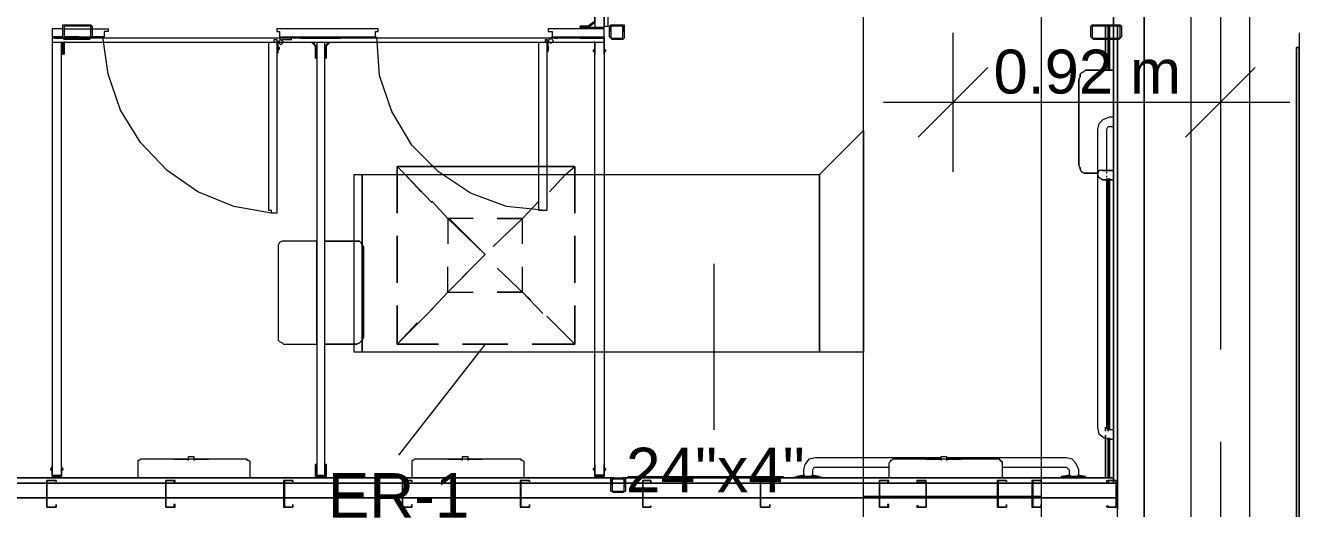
# Model space of a CAD drawing. Header units: metres. Extents: x 29 to 268, y -7 to 151.
# Drawn here: x 70.209 to 74.575, y 31.121 to 32.778 of the extents above; entities that cross this region are included whole.
import ezdxf

# ---------------------------------------------------------------- set-up
doc = ezdxf.new("R2010")
doc.units = ezdxf.units.M
doc.layers.add('HVAC - Ductos', color=5, linetype='Continuous', lineweight=50)
doc.layers.add('PDF2_Geometry', color=7, linetype='Continuous', true_color=0xaaaaaa)
doc.layers.add('PDF2_Solid Fills', color=7, linetype='Continuous', true_color=0xffffff)
doc.layers.add('PDF2_Text', color=7, linetype='Continuous')
doc.styles.add('PDF Helvetica', font='')
doc.styles.get('PDF Helvetica').set_extended_font_data('Helvetica')

msp = doc.modelspace()

# ---------------------------------------------------------------- hatches: boundary and pattern name
at = {"layer": 'PDF2_Solid Fills', "lineweight": 0, "transparency": 33554559}
h = msp.add_hatch(color=256, dxfattribs=at)
h.paths.add_polyline_path([(70.4338, 32.7758), (70.4338, 32.7391), (70.4384, 32.7758)])
h.paths.add_polyline_path([(70.3422, 32.7345), (70.4283, 32.73), (70.4293, 32.73), (70.4293, 32.7345)])
h.paths.add_polyline_path([(70.4293, 32.7758), (70.4293, 32.7804), (70.3422, 32.7804)])
h.paths.add_polyline_path([(70.3422, 32.7758), (70.3376, 32.7758), (70.3376, 32.7391)])
h = msp.add_hatch(color=256, dxfattribs=at)
h.paths.add_polyline_path([(72.258, 32.7758), (72.258, 32.7804), (72.2214, 32.7804)])
h.paths.add_polyline_path([(72.258, 32.7758), (72.258, 32.7391), (72.2626, 32.7758)])
h.paths.add_polyline_path([(72.2214, 32.7345), (72.2576, 32.73), (72.258, 32.73), (72.258, 32.7345)])
h.paths.add_polyline_path([(72.2168, 32.7758), (72.2122, 32.7758), (72.2122, 32.7391)])
h = msp.add_hatch(color=256, dxfattribs=at)
h.paths.add_polyline_path([(73.9631, 32.7758), (73.9631, 32.7391), (73.9676, 32.7758)])
h.paths.add_polyline_path([(73.8714, 32.7345), (73.9575, 32.73), (73.9585, 32.73), (73.9585, 32.7345)])
h.paths.add_polyline_path([(73.9585, 32.7758), (73.9585, 32.7804), (73.8714, 32.7804)])
h.paths.add_polyline_path([(73.8668, 32.7758), (73.8622, 32.7758), (73.8622, 32.7391)])
h = msp.add_hatch(color=256, dxfattribs=at)
h.paths.add_polyline_path([(72.2626, 31.2221), (72.2626, 31.1854), (72.2672, 31.2221)])
h.paths.add_polyline_path([(72.226, 31.1808), (72.258, 31.1762), (72.258, 31.1762), (72.258, 31.1808)])
h.paths.add_polyline_path([(72.258, 31.2221), (72.258, 31.2266), (72.226, 31.2266)])
h.paths.add_polyline_path([(72.2214, 31.2221), (72.2168, 31.2221), (72.2168, 31.1854)])

# ---------------------------------------------------------------- linework, layer by layer
at = {"layer": 'HVAC - Ductos', "lineweight": 0}
for points in [[(73.0831, 31.1625), (73.0831, 34.3663), (73.6926, 34.3663), (73.6926, 31.1625)], [(72.9318, 32.2671), (73.0831, 32.4183), (73.0831, 31.6575), (72.9318, 31.6575)], [(71.3643, 32.2671), (71.3643, 31.6575), (71.3368, 31.6575), (71.3368, 32.2671)], [(71.3643, 32.2671), (72.9318, 32.2671), (72.9318, 31.6575), (71.3643, 31.6575)], [(71.4834, 32.2671), (71.4834, 32.1342)], [(72.093, 32.1342), (72.093, 32.2671)], [(71.4834, 32.0562), (71.4834, 31.8958)], [(72.093, 31.8958), (72.093, 32.0562)], [(71.708, 31.685), (71.8639, 31.685)], [(73.6926, 31.1625), (73.6926, 30.6766), (73.0831, 30.6766), (73.0831, 31.1625)]]:
    msp.add_lwpolyline(points, close=True, dxfattribs=at)
for points in [[(73.3902, 32.2762), (73.3902, 32.5146), (73.3902, 32.7529)], [(74.3068, 32.7529), (74.3068, 32.5146), (74.3068, 32.2762)], [(73.5093, 32.6337), (73.3902, 32.5146), (73.271, 32.3954)], [(74.426, 32.6337), (74.3068, 32.5146), (74.1877, 32.3954)], [(73.1518, 32.5146), (74.5451, 32.5146)], [(72.061, 32.2671), (72.093, 32.2946), (72.093, 32.2671), (72.093, 32.2946), (71.4834, 32.2946), (71.4834, 32.2671), (71.4834, 32.2946), (71.511, 32.2671)], [(71.4834, 32.2946), (72.093, 32.2946)], [(71.566, 32.2075), (71.511, 32.2671), (71.6026, 32.1708)], [(72.061, 32.2671), (72.006, 32.2075)], [(71.6026, 32.1754), (71.6576, 32.1158), (71.6576, 32.0287)], [(71.9693, 32.1754), (71.9143, 32.1158)], [(71.7447, 32.1158), (71.6576, 32.1158)], [(71.6622, 32.1158), (71.7722, 32.0058)], [(71.9143, 32.0287), (71.9143, 32.1158), (71.8272, 32.1158)], [(71.786, 31.9921), (71.6622, 31.8683)], [(72.5698, 31.96), (72.5698, 31.3916)], [(71.5889, 31.7904), (71.6576, 31.8638), (71.6576, 31.9508)], [(71.8272, 31.9462), (71.9418, 31.8362)], [(71.9143, 31.8638), (71.9143, 31.9508)], [(71.6576, 31.8638), (71.7447, 31.8638)], [(71.983, 31.7904), (71.9143, 31.8638), (71.8272, 31.8638)], [(71.6072, 31.8087), (71.4834, 31.685), (71.4834, 31.8179), (71.4834, 31.685), (71.6256, 31.685), (71.4834, 31.685), (71.5522, 31.7583)], [(71.9968, 31.7812), (72.093, 31.685), (71.9464, 31.685), (72.093, 31.685), (72.093, 31.8179), (72.093, 31.685), (72.0198, 31.7583)], [(71.786, 31.685), (71.488, 31.3046)]]:
    msp.add_lwpolyline(points, dxfattribs=at)
at = {"layer": 'PDF2_Geometry', "lineweight": 0}
for points in [[(72.2076, 32.7758), (72.2076, 34.3296), (72.1939, 34.3296), (72.1939, 32.7758)], [(72.1618, 33.3258), (72.1618, 32.7712), (72.1847, 32.7712), (72.1939, 32.7712), (72.1939, 33.3167), (72.171, 33.3167), (72.171, 33.3258)], [(72.1389, 32.7712), (72.1618, 32.7896), (72.1618, 32.8308), (72.1618, 32.7896), (72.1572, 32.7896), (72.1389, 32.7758), (72.1343, 32.7758), (72.1114, 32.7758), (72.1114, 32.7712), (72.1343, 32.7712)], [(70.3376, 32.7758), (70.3376, 32.7804), (70.3422, 32.7804), (70.4293, 32.7804), (70.4338, 32.7804), (70.4384, 32.7758), (70.4384, 32.7391), (70.4338, 32.7345), (70.4293, 32.7299), (70.3422, 32.7299), (70.3376, 32.7345), (70.3376, 32.7391)], [(70.3422, 32.7345), (70.4293, 32.7345), (70.4338, 32.7345), (70.4338, 32.7391), (70.4338, 32.7758), (70.4293, 32.7758), (70.3422, 32.7758), (70.3422, 32.7391)], [(71.4193, 32.7667), (71.071, 32.7667), (71.071, 32.7575), (71.0802, 32.7575), (71.0802, 32.7391), (71.4101, 32.7391), (71.4101, 32.7575), (71.4193, 32.7575)], [(72.1939, 32.7667), (72.0014, 32.7667), (72.0014, 32.7575), (72.0152, 32.7575), (72.0152, 32.7391), (72.1939, 32.7391)], [(72.1206, 32.7758), (72.116, 32.7758)], [(72.116, 32.7758), (72.1206, 32.7758), (72.1252, 32.7758), (72.1298, 32.7758), (72.1252, 32.7758), (72.1206, 32.7758)], [(72.116, 32.7758), (72.1206, 32.7758), (72.1252, 32.7758), (72.1298, 32.7758), (72.1252, 32.7758), (72.1206, 32.7758)], [(72.1298, 32.7758), (72.1252, 32.7758)], [(72.2122, 32.7758), (72.2168, 32.7804), (72.2214, 32.7804), (72.258, 32.7804), (72.2626, 32.7804), (72.2626, 32.7758), (72.2626, 32.7391), (72.2626, 32.7345), (72.258, 32.7299), (72.2214, 32.7299), (72.2168, 32.7345), (72.2122, 32.7391)], [(72.2214, 32.7345), (72.258, 32.7345), (72.258, 32.7391), (72.258, 32.7758), (72.2214, 32.7758), (72.2168, 32.7758), (72.2168, 32.7391), (72.2168, 32.7345)], [(73.8622, 32.7758), (73.8668, 32.7804), (73.8714, 32.7804), (73.9585, 32.7804), (73.9631, 32.7804), (73.9676, 32.7758), (73.9676, 32.7391), (73.9631, 32.7345), (73.9585, 32.7299), (73.8714, 32.7299), (73.8668, 32.7345), (73.8622, 32.7391)], [(73.8714, 32.7345), (73.9585, 32.7345), (73.9631, 32.7391), (73.9631, 32.7758), (73.9585, 32.7758), (73.8714, 32.7758), (73.8668, 32.7758), (73.8668, 32.7391), (73.8668, 32.7345)], [(73.9126, 32.7345), (73.9126, 32.7758)], [(73.9218, 32.7345), (73.9218, 32.7758)], [(73.9218, 32.7345), (73.9218, 32.7758)], [(73.9402, 32.7758), (73.9402, 32.7345)], [(73.9402, 32.7758), (73.9402, 32.7345)], [(73.9539, 32.7758), (73.9539, 32.7345)], [(70.301, 32.7208), (72.1939, 32.7208), (72.1939, 32.7345), (70.301, 32.7345)], [(70.3238, 32.7345), (70.3193, 32.7345), (70.3147, 32.7345), (70.3101, 32.7345), (70.3147, 32.7345), (70.3193, 32.7345)], [(70.3238, 32.7345), (70.3193, 32.7345), (70.3147, 32.7345), (70.3101, 32.7345), (70.3147, 32.7345), (70.3193, 32.7345)], [(70.3468, 32.7208), (70.3422, 32.7208), (70.3422, 32.7162), (70.3422, 32.6796), (70.3376, 32.6796), (70.3376, 32.7208), (70.3376, 32.6796), (70.3422, 32.6796), (70.3422, 32.7162), (70.3422, 32.7208)], [(71.0939, 32.7208), (71.0847, 32.7299), (71.0756, 32.7208), (71.0847, 32.7117)], [(71.268, 32.7345), (71.2634, 32.7345), (71.268, 32.7345), (71.291, 32.7345), (71.291, 32.7391), (71.291, 32.7345), (71.1534, 32.7345), (71.1534, 32.7391), (71.1534, 32.7345), (71.1764, 32.7345), (71.181, 32.7345), (71.1764, 32.7345)], [(72.0198, 32.7254), (72.0106, 32.7345), (72.0014, 32.7254), (72.0106, 32.7162)], [(72.1893, 32.7345), (72.1847, 32.7345), (72.1802, 32.7345), (72.1756, 32.7345), (72.1802, 32.7345), (72.1847, 32.7345)], [(72.1893, 32.7345), (72.1847, 32.7345), (72.1802, 32.7345), (72.1756, 32.7345), (72.1802, 32.7345), (72.1847, 32.7345)], [(73.9126, 32.6245), (73.9126, 32.7299)], [(73.9264, 32.7299), (73.9264, 32.6245)], [(73.9264, 32.6245), (73.9264, 32.7299)], [(74.5681, 32.7025), (74.5681, 27.3537)], [(74.5681, 32.7025), (74.5681, 27.3537)], [(70.333, 32.6933), (70.3376, 32.6933)], [(70.3376, 32.6888), (70.333, 32.6888)], [(70.3422, 32.6933), (70.3422, 32.6979)], [(70.3422, 32.6979), (70.3422, 32.6933), (70.3422, 32.6888), (70.3422, 32.6933)], [(70.3422, 32.6979), (70.3422, 32.6933), (70.3422, 32.6888), (70.3422, 32.6933)], [(71.2039, 32.6933), (71.2039, 32.6888)], [(71.2039, 32.6796), (71.2039, 32.6842), (71.2039, 32.6888), (71.2039, 32.6933), (71.2039, 32.6888), (71.2039, 32.6842)], [(71.2039, 32.6796), (71.2039, 32.6842), (71.2039, 32.6888), (71.2039, 32.6933), (71.2039, 32.6888), (71.2039, 32.6842)], [(71.2039, 32.6842), (71.2039, 32.6796)], [(71.2405, 32.6888), (71.2405, 32.6933)], [(71.2405, 32.6796), (71.2405, 32.6842)], [(72.1618, 32.6979), (72.1572, 32.6933)], [(72.1572, 32.6888), (72.1618, 32.6888)], [(72.1618, 32.6888), (72.1618, 32.6933), (72.1618, 32.6979), (72.1618, 32.6933)], [(72.1618, 32.6888), (72.1618, 32.6933), (72.1618, 32.6979), (72.1618, 32.6933)], [(72.1985, 32.6933), (72.1939, 32.6979)], [(72.1939, 32.6979), (72.1939, 32.6933), (72.1939, 32.6888), (72.1939, 32.6933)], [(72.1939, 32.6979), (72.1939, 32.6933), (72.1939, 32.6888), (72.1939, 32.6933)], [(72.1939, 32.6888), (72.1985, 32.6888)], [(73.8851, 32.2717), (73.8531, 32.2717), (73.8439, 32.2717), (73.8393, 32.2717), (73.8302, 32.2762), (73.8256, 32.2854), (73.8256, 32.29), (73.821, 32.2991), (73.821, 32.5925), (73.8256, 32.6017), (73.8256, 32.6108), (73.8302, 32.6154), (73.8393, 32.62), (73.8439, 32.6245), (73.8531, 32.6245), (73.9402, 32.6245), (73.8531, 32.6245), (73.8439, 32.6245), (73.8393, 32.62), (73.8302, 32.6154), (73.8256, 32.6108), (73.8256, 32.6017), (73.821, 32.5925), (73.821, 32.2991), (73.8256, 32.29), (73.8256, 32.2854), (73.8302, 32.2762), (73.8393, 32.2717), (73.8439, 32.2717), (73.8531, 32.2717)], [(73.9218, 31.3871), (73.9218, 32.2533)], [(73.9218, 31.3871), (73.9218, 32.2533)], [(71.2084, 31.685), (71.2084, 32.0379), (71.103, 32.0379), (71.0939, 32.0379), (71.0893, 32.0379), (71.0802, 32.0333), (71.0756, 32.0241), (71.0756, 32.0196), (71.0756, 32.0104), (71.0756, 31.7171), (71.0756, 31.7079), (71.0756, 31.6987), (71.0802, 31.6942), (71.0893, 31.6896), (71.0939, 31.685), (71.103, 31.685), (71.2084, 31.685), (71.2084, 32.0379), (71.103, 32.0379), (71.0939, 32.0379), (71.0893, 32.0379), (71.0802, 32.0333), (71.0756, 32.0241), (71.0756, 32.0196), (71.0756, 32.0104), (71.0756, 31.7171), (71.0756, 31.7079), (71.0756, 31.6987), (71.0802, 31.6942), (71.0893, 31.6896), (71.0939, 31.685), (71.103, 31.685), (71.2084, 31.685), (71.2084, 32.0379), (71.103, 32.0379), (71.0939, 32.0379), (71.0893, 32.0379), (71.0802, 32.0333), (71.0756, 32.0241), (71.0756, 32.0196), (71.0756, 32.0104), (71.0756, 31.7171), (71.0756, 31.7079), (71.0756, 31.6987), (71.0802, 31.6942), (71.0893, 31.6896), (71.0939, 31.685), (71.103, 31.685)], [(71.236, 32.0379), (71.3414, 32.0379), (71.346, 32.0379), (71.3552, 32.0379), (71.3597, 32.0333), (71.3643, 32.0241), (71.3689, 32.0196), (71.3689, 32.0104), (71.3689, 31.7171), (71.3689, 31.7079), (71.3643, 31.6987), (71.3597, 31.6942), (71.3552, 31.6896), (71.346, 31.685), (71.3414, 31.685), (71.236, 31.685), (71.3414, 31.685), (71.346, 31.685), (71.3552, 31.6896), (71.3597, 31.6942), (71.3643, 31.6987), (71.3689, 31.7079), (71.3689, 31.7171), (71.3689, 32.0104), (71.3689, 32.0196), (71.3643, 32.0241), (71.3597, 32.0333), (71.3552, 32.0379), (71.346, 32.0379), (71.3414, 32.0379)], [(73.9126, 31.3871), (73.9126, 31.4008)], [(73.9126, 31.2266), (73.9126, 31.3733)], [(73.9218, 31.2266), (73.9218, 31.3641)], [(73.9218, 31.2266), (73.9218, 31.3641)], [(73.9264, 31.3641), (73.9264, 31.2266)], [(73.9264, 31.2266), (73.9264, 31.3641)], [(73.9402, 31.2954), (73.9402, 31.3641)], [(70.301, 31.2587), (70.2964, 31.2587)], [(70.333, 31.2312), (70.333, 31.2679), (70.333, 31.2312), (70.3056, 31.2312), (70.301, 31.2312), (70.301, 31.2679), (70.301, 31.2312), (70.3056, 31.2312)], [(70.301, 31.2495), (70.301, 31.2541), (70.301, 31.2587), (70.301, 31.2541)], [(70.301, 31.2495), (70.301, 31.2541), (70.301, 31.2587), (70.301, 31.2541)], [(70.3376, 31.2587), (70.333, 31.2587)], [(70.333, 31.2587), (70.333, 31.2541), (70.333, 31.2495), (70.333, 31.2541)], [(70.333, 31.2587), (70.333, 31.2541), (70.333, 31.2495), (70.333, 31.2541)], [(70.718, 31.2908), (70.7684, 31.2908)], [(71.2039, 31.2312), (71.2039, 31.2725), (71.2084, 31.2725), (71.2039, 31.2725), (71.2039, 31.2312), (71.2084, 31.2312), (71.236, 31.2312), (71.2405, 31.2312), (71.2405, 31.2725), (71.236, 31.2725), (71.2405, 31.2725), (71.2405, 31.2312), (71.236, 31.2312), (71.2084, 31.2312)], [(71.2039, 31.2495), (71.2039, 31.2541), (71.2039, 31.2587), (71.2039, 31.2541)], [(71.2039, 31.2495), (71.2039, 31.2541), (71.2039, 31.2587), (71.2039, 31.2541)], [(71.2405, 31.2587), (71.2405, 31.2541), (71.2405, 31.2495), (71.2405, 31.2541)], [(71.2405, 31.2587), (71.2405, 31.2541), (71.2405, 31.2495), (71.2405, 31.2541)], [(71.6576, 31.2908), (71.708, 31.2908)], [(72.1618, 31.2587), (72.1572, 31.2587)], [(72.1618, 31.2312), (72.1618, 31.2725)], [(72.1618, 31.2312), (72.1664, 31.2312), (72.1893, 31.2312), (72.1939, 31.2312), (72.1939, 31.2725), (72.1939, 31.2312)], [(72.1618, 31.2495), (72.1618, 31.2541), (72.1618, 31.2587), (72.1618, 31.2541)], [(72.1618, 31.2495), (72.1618, 31.2541), (72.1618, 31.2587), (72.1618, 31.2541)], [(72.1985, 31.2587), (72.1939, 31.2587)], [(72.1939, 31.2587), (72.1939, 31.2541), (72.1939, 31.2495), (72.1939, 31.2541)], [(72.1939, 31.2587), (72.1939, 31.2541), (72.1939, 31.2495), (72.1939, 31.2541)], [(73.2985, 31.2908), (73.3489, 31.2908)], [(68.4401, 31.2266), (72.226, 31.2266), (68.4584, 31.2266)], [(70.3147, 31.2175), (70.2872, 31.2175), (70.2826, 31.2175), (70.2826, 31.1258), (70.2872, 31.1258), (70.3147, 31.1258), (70.3147, 31.135), (70.3147, 31.1258), (70.2872, 31.1258), (70.2826, 31.1258), (70.2826, 31.2175), (70.2872, 31.2175), (70.3147, 31.2175), (70.3147, 31.2129)], [(70.2964, 31.2541), (70.301, 31.2495)], [(70.333, 31.2495), (70.3376, 31.2541)], [(70.7226, 31.2175), (70.6905, 31.2175), (70.6905, 31.1258), (70.7226, 31.1258), (70.7226, 31.135), (70.718, 31.135), (70.718, 31.1258), (70.6905, 31.1258), (70.6905, 31.2175), (70.718, 31.2175), (70.718, 31.2129), (70.7226, 31.2129)], [(71.126, 31.2175), (71.0984, 31.2175), (71.0939, 31.2175), (71.0939, 31.1258), (71.0984, 31.1258), (71.126, 31.1258), (71.126, 31.135), (71.126, 31.1258), (71.0984, 31.1258), (71.0984, 31.2175), (71.126, 31.2175), (71.126, 31.2129)], [(71.2039, 31.2541), (71.2039, 31.2495)], [(71.2084, 31.2312), (71.236, 31.2312)], [(71.2405, 31.2495), (71.2405, 31.2541)], [(71.5339, 31.2175), (71.5018, 31.2175), (71.5018, 31.1258), (71.5339, 31.1258), (71.5339, 31.135), (71.5339, 31.1258), (71.5018, 31.1258), (71.5018, 31.2175), (71.5339, 31.2175), (71.5339, 31.2129)], [(71.9372, 31.2175), (71.9097, 31.2175), (71.9052, 31.2175), (71.9052, 31.1258), (71.9097, 31.1258), (71.9372, 31.1258), (71.9372, 31.135), (71.9372, 31.1258), (71.9097, 31.1258), (71.9097, 31.2175), (71.9372, 31.2175), (71.9372, 31.2129)], [(72.1572, 31.2541), (72.1618, 31.2495)], [(72.1939, 31.2495), (72.1985, 31.2541)], [(72.2168, 31.2221), (72.2168, 31.2266), (72.226, 31.2266), (72.258, 31.2266), (72.2672, 31.2266), (72.2672, 31.2221), (72.2672, 31.1854), (72.2672, 31.1808), (72.258, 31.1762), (72.226, 31.1762), (72.2168, 31.1808), (72.2168, 31.1854)], [(72.226, 31.1808), (72.258, 31.1808), (72.2626, 31.1808), (72.2626, 31.1854), (72.2626, 31.2221), (72.258, 31.2221), (72.226, 31.2221), (72.2214, 31.2221), (72.2214, 31.1854), (72.2214, 31.1808)], [(72.2764, 31.2312), (72.808, 31.2312), (72.808, 31.2266), (72.2764, 31.2266)], [(72.336, 31.2312), (72.3314, 31.2312), (72.3268, 31.2312), (72.3222, 31.2312), (72.3176, 31.2312), (72.313, 31.2312), (72.3085, 31.2312), (72.313, 31.2312), (72.3176, 31.2312), (72.3222, 31.2312), (72.3268, 31.2312), (72.3314, 31.2312)], [(72.3268, 31.1258), (72.3268, 31.2175), (72.3543, 31.2175), (72.3543, 31.2083), (72.3543, 31.2175), (72.3268, 31.2175), (72.3268, 31.1258), (72.3543, 31.1258)], [(72.7622, 31.2175), (72.7347, 31.2175), (72.7302, 31.2175), (72.7302, 31.1258), (72.7347, 31.1258), (72.7622, 31.1258), (72.7622, 31.135), (72.7622, 31.1258), (72.7347, 31.1258), (72.7302, 31.1258), (72.7302, 31.2175), (72.7347, 31.2175), (72.7622, 31.2175), (72.7622, 31.2129)], [(72.8539, 31.2312), (72.8585, 31.2312), (72.8768, 31.2312), (72.8997, 31.2312), (72.9181, 31.2312), (72.9318, 31.2312), (72.9272, 31.2312), (72.9089, 31.2312), (72.8905, 31.2312), (72.8676, 31.2312)], [(72.9318, 31.2312), (72.9272, 31.2312), (72.9135, 31.2312), (72.8951, 31.2312), (72.8722, 31.2312), (72.8585, 31.2312), (72.8539, 31.2312), (72.8585, 31.2312), (72.8722, 31.2312), (72.8951, 31.2312), (72.9135, 31.2312), (72.9272, 31.2312)], [(72.8814, 31.2312), (72.886, 31.2312), (72.8905, 31.2312), (72.8951, 31.2312), (72.8997, 31.2312), (72.9043, 31.2312), (72.9089, 31.2312), (72.9043, 31.2312), (72.8997, 31.2312), (72.8951, 31.2312), (72.8905, 31.2312), (72.886, 31.2312)], [(73.1701, 31.2175), (73.1381, 31.2175), (73.1381, 31.1258), (73.1701, 31.1258), (73.1701, 31.135), (73.1655, 31.135), (73.1655, 31.1258), (73.1381, 31.1258), (73.1381, 31.2175), (73.1655, 31.2175), (73.1655, 31.2129), (73.1701, 31.2129)], [(73.1701, 31.2175), (73.1381, 31.2175), (73.1381, 31.1258), (73.1701, 31.1258), (73.1701, 31.135), (73.1655, 31.135), (73.1655, 31.1258), (73.1381, 31.1258), (73.1381, 31.2175), (73.1655, 31.2175), (73.1655, 31.2129), (73.1701, 31.2129)], [(73.2664, 31.1258), (73.2985, 31.1258), (73.2985, 31.2129), (73.2985, 31.2175), (73.2664, 31.2175), (73.2664, 31.2083), (73.271, 31.2083), (73.271, 31.2129), (73.2985, 31.2129), (73.2985, 31.1258), (73.271, 31.1258), (73.271, 31.1304), (73.2664, 31.1304)], [(73.5735, 31.2175), (73.546, 31.2175), (73.5414, 31.2175), (73.5414, 31.1258), (73.546, 31.1258), (73.5735, 31.1258), (73.5735, 31.135), (73.5735, 31.1258), (73.546, 31.1258), (73.546, 31.2175), (73.5735, 31.2175), (73.5735, 31.2129)], [(73.6926, 31.2175), (73.6652, 31.2175), (73.6606, 31.2175), (73.6606, 31.1258), (73.6652, 31.1258), (73.6926, 31.1258), (73.6926, 31.135), (73.6926, 31.1258), (73.6652, 31.1258), (73.6652, 31.2175), (73.6926, 31.2175), (73.6926, 31.2129)], [(73.8164, 31.2312), (73.8118, 31.2312), (73.8072, 31.2312), (73.8026, 31.2312), (73.7981, 31.2312), (73.7935, 31.2312), (73.7889, 31.2312), (73.7935, 31.2312), (73.7981, 31.2312), (73.8026, 31.2312), (73.8072, 31.2312), (73.8118, 31.2312)], [(73.9494, 31.2175), (73.9494, 31.2129), (73.9494, 31.1304), (73.9494, 31.1258), (73.9172, 31.1258), (73.9172, 31.1304), (73.9218, 31.1304), (73.9218, 31.1258), (73.9494, 31.1258), (73.9494, 31.1304), (73.9494, 31.2129), (73.9494, 31.2175), (73.9218, 31.2175), (73.9218, 31.2083), (73.9172, 31.2083), (73.9172, 31.2175)], [(71.0939, 31.2083), (70.6905, 31.2083), (70.2826, 31.2083), (69.8793, 31.2083), (69.4714, 31.2083), (69.068, 31.2083), (69.4714, 31.2083), (69.8793, 31.2083), (70.2826, 31.2083), (70.6905, 31.2083)], [(71.9052, 31.2083), (71.5018, 31.2083), (71.0984, 31.2083), (71.5018, 31.2083)], [(72.2168, 31.2083), (71.9097, 31.2083)], [(72.2626, 31.2083), (72.2214, 31.2083)], [(73.5414, 31.2083), (73.2985, 31.2083), (73.1381, 31.2083), (72.7302, 31.2083), (72.3268, 31.2083), (72.2672, 31.2083), (72.3268, 31.2083), (72.7302, 31.2083), (73.1381, 31.2083), (73.2985, 31.2083)], [(69.068, 31.1579), (69.4714, 31.1579), (69.8793, 31.1579), (70.2826, 31.1579), (70.6905, 31.1579), (71.0939, 31.1579), (71.5018, 31.1579), (71.9052, 31.1579), (71.5018, 31.1579), (71.0939, 31.1579), (70.6905, 31.1579), (70.2826, 31.1579), (69.8793, 31.1579), (69.4714, 31.1579)], [(71.9097, 31.1579), (72.3268, 31.1579), (72.7302, 31.1579), (73.1381, 31.1579), (73.2985, 31.1579), (73.5414, 31.1579), (73.6606, 31.1579), (73.5414, 31.1579), (73.2985, 31.1579), (73.1381, 31.1579), (72.7302, 31.1579), (72.3268, 31.1579)], [(72.3543, 31.1304), (72.3543, 31.1258)]]:
    msp.add_lwpolyline(points, close=True, dxfattribs=at)
for points in [[(73.9402, 34.3342), (73.9402, 32.7804), (73.9402, 34.3342), (73.9402, 32.7804), (73.9402, 34.3342), (74.0456, 34.3342), (74.0456, 27.372), (73.9402, 27.372), (73.9402, 28.8754), (73.9402, 27.372), (73.9402, 28.8754), (73.9402, 27.372)], [(74.0456, 27.372), (74.0456, 34.3342)], [(74.4077, 30.0212), (74.4077, 33.8071), (74.4077, 33.8117), (74.4031, 33.8163), (74.3985, 33.8208), (74.3939, 33.8208), (74.3847, 33.8208), (74.2289, 33.8208), (74.2244, 33.8208), (74.2198, 33.8208), (74.2152, 33.8163), (74.2106, 33.8117), (74.206, 33.8117), (74.206, 33.8071), (74.206, 30.0212)], [(74.206, 33.6741), (74.206, 29.6683), (74.206, 29.6638), (74.2106, 29.6592), (74.2152, 29.6546), (74.2198, 29.65), (74.2244, 29.65), (74.2289, 29.6454), (74.3847, 29.6454), (74.3939, 29.65), (74.3985, 29.65), (74.4031, 29.6546), (74.4077, 29.6592), (74.4077, 29.6638), (74.4077, 29.6683), (74.4077, 33.6741)], [(74.3068, 32.9408), (74.3068, 31.6666)], [(72.1893, 32.7712), (72.1526, 32.7712), (72.1114, 32.7712), (72.1939, 32.7712), (72.1939, 32.7758), (72.1939, 32.7712), (72.1114, 32.7712), (72.1114, 32.7758), (72.1343, 32.7758), (72.1389, 32.7758), (72.1572, 32.7896), (72.1618, 32.7896), (72.1618, 32.8308)], [(72.1389, 32.7712), (72.1618, 32.7896)], [(70.3376, 32.7667), (70.301, 32.7667), (70.301, 32.7483), (70.301, 32.7391), (70.3376, 32.7391), (70.3056, 32.7391), (70.3056, 32.7345), (70.3056, 32.7391)], [(70.3422, 32.7758), (70.3422, 32.7758)], [(70.3422, 32.7667), (70.4338, 32.7667), (70.4384, 32.7667), (70.4934, 32.7667), (70.4934, 32.7575), (70.4797, 32.7575), (70.4797, 32.7391), (70.4384, 32.7391)], [(72.1252, 32.7758), (72.1206, 32.7758), (72.1252, 32.7758)], [(72.1252, 32.7758), (72.1206, 32.7758), (72.1252, 32.7758)], [(72.1526, 32.7712), (72.1343, 32.7712)], [(72.1389, 32.7712), (72.1389, 32.7712)], [(72.258, 32.7758), (72.258, 32.7758)], [(73.9218, 32.7299), (73.9218, 32.6245), (73.9218, 32.7299), (73.9218, 32.6245), (73.9218, 32.7299), (73.9218, 32.6245), (73.9218, 32.7299), (73.9264, 32.7345), (73.9264, 32.7758), (73.9264, 32.7345), (73.9264, 32.7758), (73.9264, 32.7345), (73.9264, 32.7758), (73.9264, 32.7345), (73.9264, 32.7758), (73.9264, 32.7345)], [(73.9218, 32.7758), (73.9218, 32.7345)], [(73.9218, 32.7758), (73.9218, 32.7345)], [(73.9402, 32.7345), (73.9402, 32.7758)], [(73.9402, 32.7758), (73.9402, 32.7345)], [(73.9631, 32.7712), (73.9631, 32.7758)], [(74.5772, 32.7529), (74.5772, 32.1799), (74.5772, 32.7025), (74.5727, 32.7025), (74.5681, 32.7025), (74.5727, 32.7025), (74.5772, 32.7025), (74.5772, 27.3583), (74.5772, 32.7025), (74.5772, 32.1799), (74.5772, 32.7025), (74.5727, 32.7025), (74.5681, 32.7025), (74.5727, 32.7025), (74.5772, 32.7025), (74.5772, 27.3537), (74.5772, 27.8716), (74.5772, 27.3537), (74.5772, 27.8716)], [(70.301, 32.7208), (70.301, 31.2358), (70.333, 31.2358), (70.333, 32.7208)], [(70.3926, 32.7391), (70.3926, 32.7345), (70.3651, 32.7345), (70.3606, 32.7345), (70.3651, 32.7345), (70.3468, 32.7345), (70.3101, 32.7345), (70.3468, 32.7345), (70.3926, 32.7345), (70.3926, 32.7391), (70.3422, 32.7391), (70.4338, 32.7391)], [(70.4018, 32.7299), (70.4064, 32.7345)], [(71.0526, 32.1342), (71.0526, 32.1433), (71.0434, 32.1433), (71.0434, 32.7208), (71.0618, 32.7208), (71.0618, 32.7299), (71.071, 32.7299), (71.071, 32.1342), (71.0526, 32.1342), (70.9243, 32.1571), (70.8006, 32.2075), (70.6951, 32.2808), (70.6034, 32.3771), (70.5347, 32.4871), (70.4934, 32.6108), (70.4751, 32.7391)], [(71.0756, 32.7254), (71.071, 32.7208), (71.071, 32.7117), (71.071, 32.6842), (71.0756, 32.6842), (71.0756, 32.7117), (71.0756, 32.7162)], [(71.0756, 32.6933), (71.0802, 32.6979), (71.0802, 32.7025), (71.0756, 32.7025)], [(71.0893, 32.7299), (71.0939, 32.7299), (71.1214, 32.7299), (71.1214, 32.7345), (71.0939, 32.7345), (71.0847, 32.7345), (71.0802, 32.7299)], [(71.2084, 32.7071), (71.2039, 32.7071), (71.1947, 32.7208), (71.2039, 32.7071), (71.2084, 32.7071), (71.2084, 32.6658), (71.2039, 32.6658), (71.2039, 32.7025), (71.2039, 32.7071), (71.1902, 32.7208), (71.2039, 32.7071), (71.2039, 32.7025), (71.2039, 32.6658), (71.2084, 32.6658)], [(71.2084, 32.7208), (71.2084, 31.2358), (71.236, 31.2358), (71.236, 32.7208)], [(71.236, 32.6658), (71.2405, 32.6658), (71.2405, 32.7025), (71.2405, 32.7071), (71.2543, 32.7208), (71.2405, 32.7071), (71.2405, 32.7025), (71.2405, 32.6658), (71.236, 32.6658), (71.236, 32.7071), (71.2497, 32.7208), (71.236, 32.7071)], [(71.9922, 32.1433), (71.9693, 32.1433), (71.9693, 32.7208), (71.9922, 32.7208), (71.9922, 32.7299), (71.9968, 32.7299), (71.9968, 32.1433), (71.9922, 32.1433), (71.8593, 32.1571), (71.7356, 32.2029), (71.6256, 32.2762), (71.5339, 32.3679), (71.4652, 32.4825), (71.4239, 32.6062), (71.4147, 32.7391)], [(72.0014, 32.7299), (71.9968, 32.7208), (71.9968, 32.7162), (71.9968, 32.6888), (72.0014, 32.6888), (72.0014, 32.7162), (72.0014, 32.7208)], [(72.0014, 32.7071), (72.0014, 32.7025), (72.0014, 32.6979), (72.0014, 32.6933)], [(72.006, 32.7345), (72.0152, 32.7391), (72.0198, 32.7391), (72.0518, 32.7391), (72.0518, 32.7345), (72.0198, 32.7345), (72.0152, 32.7345), (72.0106, 32.7345)], [(72.0243, 32.7345), (72.0289, 32.7345), (72.0335, 32.7345)], [(72.0335, 32.7345), (72.0335, 32.7345)], [(72.1939, 32.6796), (72.1939, 32.7345), (72.1939, 32.7391), (72.1939, 32.7345), (72.1939, 32.6796), (72.1939, 32.7345), (72.1893, 32.7345), (72.1526, 32.7345), (72.1114, 32.7345), (72.1114, 32.7391), (72.1114, 32.7345), (72.1343, 32.7345), (72.1389, 32.7345)], [(72.1343, 32.7345), (72.1526, 32.7345), (72.1893, 32.7345), (72.1939, 32.7345), (72.1939, 31.2358), (72.1618, 31.2358), (72.1618, 32.7208), (72.1618, 32.6796), (72.1618, 32.7162), (72.1618, 32.7208), (72.1572, 32.7208), (72.1618, 32.7208), (72.1618, 32.7162), (72.1618, 32.6796)], [(72.1389, 32.7345), (72.1389, 32.7345)], [(72.1618, 32.7208), (72.1618, 32.7208)], [(73.9539, 28.9258), (73.9539, 32.7299), (73.9539, 31.2083), (73.9494, 31.2083), (73.9402, 31.2083), (73.9402, 31.2175), (73.9402, 32.7299), (73.9402, 32.6245), (73.9402, 32.7299), (73.9402, 31.2266), (72.258, 31.2266), (73.9402, 31.2266), (72.258, 31.2266), (73.9402, 31.2266), (73.9402, 32.7299), (73.9402, 31.2266), (73.9402, 31.2175), (73.9402, 31.2083), (73.6652, 31.2083), (73.546, 31.2083), (73.6652, 31.2083), (73.9494, 31.2083), (73.9539, 31.2083), (73.9539, 31.1579), (73.9494, 31.1579), (73.6652, 31.1579), (73.9494, 31.1579), (73.9539, 31.1579), (73.9539, 31.1166)], [(73.9264, 32.7299), (73.9264, 32.6245)], [(73.9264, 32.7299), (73.9264, 32.6245)], [(73.9264, 32.6245), (73.9264, 32.7299)], [(73.9264, 32.6245), (73.9264, 32.7299)], [(70.3422, 32.6888), (70.3422, 32.6933), (70.3422, 32.6888)], [(70.3422, 32.6888), (70.3422, 32.6933), (70.3422, 32.6888)], [(70.3422, 32.6888), (70.3422, 32.6888)], [(70.3422, 32.6888), (70.3422, 32.6888)], [(71.2039, 32.6888), (71.2039, 32.6842), (71.2039, 32.6888)], [(71.2039, 32.6888), (71.2039, 32.6842), (71.2039, 32.6888)], [(71.2405, 32.6842), (71.2405, 32.6888), (71.2405, 32.6842)], [(71.2405, 32.6842), (71.2405, 32.6888), (71.2405, 32.6842)], [(72.1572, 32.6933), (72.1572, 32.6888), (72.1572, 32.6933)], [(72.1572, 32.6933), (72.1572, 32.6888), (72.1572, 32.6933)], [(72.1985, 32.6888), (72.1985, 32.6933), (72.1985, 32.6888)], [(72.1985, 32.6888), (72.1985, 32.6933), (72.1985, 32.6888)], [(73.9402, 32.6245), (73.8531, 32.6245), (73.8439, 32.6245), (73.8393, 32.62), (73.8302, 32.6154), (73.8256, 32.6108), (73.8256, 32.6017), (73.821, 32.5925), (73.821, 32.2991), (73.8256, 32.29), (73.8256, 32.2854), (73.8302, 32.2762), (73.8393, 32.2717), (73.8439, 32.2717), (73.8531, 32.2717), (73.8851, 32.2717)], [(73.9402, 32.4641), (73.9264, 32.4641), (73.9035, 32.4549), (73.8897, 32.4412), (73.8851, 32.4229), (73.8851, 31.4008), (73.8897, 31.3779), (73.9081, 31.3641), (73.9264, 31.3595), (73.9402, 31.3595)], [(73.9172, 32.2808), (73.9172, 32.4229), (73.9218, 32.4321), (73.9264, 32.4321), (73.9402, 32.4321)], [(73.9035, 32.2808), (73.9081, 32.2808), (73.9264, 32.2808), (73.9402, 32.2808), (73.9264, 32.2808), (73.9218, 32.2808), (73.9081, 32.2808), (73.9035, 32.2808), (73.8897, 32.2808), (73.8851, 32.2671), (73.8897, 32.2579), (73.9035, 32.2487), (73.9081, 32.2487), (73.9264, 32.2487), (73.9402, 32.2487), (73.9264, 32.2487), (73.9218, 32.2487), (73.9081, 32.2487), (73.9035, 32.2487)], [(73.9172, 32.2717), (73.9172, 32.2762)], [(73.9172, 32.2579), (73.9172, 32.2625)], [(73.9402, 31.3916), (73.9402, 32.2533), (73.9402, 31.3916), (73.9264, 31.3916), (73.9264, 32.2533), (73.9264, 31.3916), (73.9264, 32.2533), (73.9264, 31.3916), (73.9264, 32.2533), (73.9264, 31.3916), (73.9264, 32.2533), (73.9264, 31.3916), (73.9172, 31.3962), (73.9172, 31.4008), (73.9172, 32.2533)], [(73.9218, 32.2579), (73.9218, 32.2579)], [(73.9218, 32.2579), (73.9218, 32.2579)], [(73.9218, 32.2579), (73.9218, 32.2579)], [(73.9218, 32.2579), (73.9218, 32.2579)], [(73.9218, 32.2533), (73.9218, 31.3871)], [(73.9218, 32.2533), (73.9218, 31.3871)], [(71.9922, 32.1433), (71.9922, 32.1433)], [(71.236, 31.685), (71.3414, 31.685), (71.346, 31.685), (71.3552, 31.6896), (71.3597, 31.6942), (71.3643, 31.6987), (71.3689, 31.7079), (71.3689, 31.7171), (71.3689, 32.0104), (71.3689, 32.0196), (71.3643, 32.0241), (71.3597, 32.0333), (71.3552, 32.0379), (71.346, 32.0379), (71.3414, 32.0379), (71.236, 32.0379)], [(73.9218, 31.3825), (73.9218, 31.3825)], [(73.9218, 31.3825), (73.9218, 31.3825)], [(73.9218, 31.3825), (73.9218, 31.3825)], [(73.9218, 31.3825), (73.9218, 31.3825)], [(73.9218, 31.3825), (73.9218, 31.3825)], [(73.9218, 31.3825), (73.9218, 31.3825)], [(73.9218, 31.3641), (73.9218, 31.2266)], [(73.9218, 31.3641), (73.9218, 31.2266)], [(73.9264, 31.3641), (73.9264, 31.2266)], [(73.9264, 31.3641), (73.9264, 31.2266)], [(73.9264, 31.2266), (73.9264, 31.3641)], [(73.9264, 31.2266), (73.9264, 31.3641)], [(74.3068, 31.3504), (74.3068, 31.0342)], [(70.2964, 31.2587), (70.2964, 31.2541), (70.2964, 31.2587)], [(70.2964, 31.2587), (70.2964, 31.2541), (70.2964, 31.2587)], [(70.301, 31.2679), (70.301, 31.2312), (70.3056, 31.2312), (70.333, 31.2312), (70.333, 31.2679)], [(70.3376, 31.2541), (70.3376, 31.2587), (70.3376, 31.2541)], [(70.3376, 31.2541), (70.3376, 31.2587), (70.3376, 31.2541)], [(70.9793, 31.2266), (70.9793, 31.2771), (70.9793, 31.2816), (70.9747, 31.2862), (70.9701, 31.2862), (70.9701, 31.2908), (70.6034, 31.2908), (70.5989, 31.2862), (70.5943, 31.2862), (70.5943, 31.2816), (70.5943, 31.2771), (70.5943, 31.2266)], [(70.718, 31.2908), (70.6034, 31.2908)], [(70.718, 31.2908), (70.718, 31.2908)], [(70.7684, 31.2862), (70.7684, 31.3), (70.7868, 31.3), (70.7868, 31.2862)], [(70.7868, 31.2908), (70.8372, 31.2908), (70.7868, 31.2908)], [(70.8372, 31.2908), (70.8372, 31.2908)], [(70.9701, 31.2908), (70.8372, 31.2908)], [(71.2039, 31.2587), (71.2039, 31.2587)], [(71.2039, 31.2587), (71.2039, 31.2541), (71.2039, 31.2587)], [(71.2039, 31.2587), (71.2039, 31.2587)], [(71.2039, 31.2587), (71.2039, 31.2541), (71.2039, 31.2587)], [(71.2405, 31.2587), (71.2405, 31.2587)], [(71.2405, 31.2541), (71.2405, 31.2587), (71.2405, 31.2541)], [(71.2405, 31.2587), (71.2405, 31.2587)], [(71.2405, 31.2541), (71.2405, 31.2587), (71.2405, 31.2541)], [(71.9189, 31.2266), (71.9189, 31.2771), (71.9189, 31.2816), (71.9143, 31.2862), (71.9097, 31.2862), (71.9097, 31.2908), (71.543, 31.2908), (71.5384, 31.2862), (71.5339, 31.2862), (71.5339, 31.2816), (71.5339, 31.2771), (71.5339, 31.2266)], [(71.6576, 31.2908), (71.543, 31.2908)], [(71.6576, 31.2908), (71.6576, 31.2908)], [(71.708, 31.2862), (71.708, 31.3), (71.7264, 31.3), (71.7264, 31.2862)], [(71.7264, 31.2908), (71.7768, 31.2908), (71.7264, 31.2908)], [(71.7768, 31.2908), (71.7768, 31.2908)], [(71.9097, 31.2908), (71.7768, 31.2908)], [(72.1572, 31.2587), (72.1572, 31.2541), (72.1572, 31.2587)], [(72.1572, 31.2587), (72.1572, 31.2541), (72.1572, 31.2587)], [(72.1939, 31.2725), (72.1939, 31.2312), (72.1618, 31.2312), (72.1664, 31.2312), (72.1893, 31.2312)], [(72.1985, 31.2541), (72.1985, 31.2587), (72.1985, 31.2541)], [(72.1985, 31.2541), (72.1985, 31.2587), (72.1985, 31.2541)], [(73.3489, 31.2954), (72.9181, 31.2954), (72.8951, 31.2908), (72.8814, 31.2725), (72.8768, 31.2541), (72.8768, 31.2312)], [(72.9089, 31.2312), (72.9089, 31.2541), (72.9135, 31.2633), (72.9181, 31.2633), (73.1701, 31.2633)], [(73.5597, 31.2266), (73.5597, 31.2771), (73.5597, 31.2816), (73.5552, 31.2816), (73.5552, 31.2862), (73.5506, 31.2862), (73.5506, 31.2908), (73.1839, 31.2908), (73.1793, 31.2862), (73.1747, 31.2862), (73.1747, 31.2816), (73.1701, 31.2771), (73.1701, 31.2266)], [(73.2985, 31.2908), (73.1839, 31.2908)], [(73.2985, 31.2908), (73.2985, 31.2908)], [(73.3489, 31.2862), (73.3489, 31.3), (73.3672, 31.3), (73.3672, 31.2862)], [(73.821, 31.2312), (73.821, 31.2541), (73.8118, 31.2771), (73.7981, 31.2908), (73.7798, 31.2954), (73.3672, 31.2954)], [(73.3672, 31.2908), (73.4176, 31.2908), (73.3672, 31.2908)], [(73.4176, 31.2908), (73.4176, 31.2908)], [(73.5506, 31.2908), (73.4176, 31.2908)], [(73.5597, 31.2633), (73.7798, 31.2633), (73.7843, 31.2587), (73.7889, 31.2541), (73.7889, 31.2312)], [(68.4401, 31.2266), (72.226, 31.2266), (68.4584, 31.2266)], [(70.3056, 31.2312), (70.333, 31.2312)], [(72.2856, 31.2312), (72.7943, 31.2312)], [(72.3268, 31.2175), (72.3268, 31.2175)], [(72.3268, 31.2175), (72.3268, 31.2175)], [(72.8493, 31.2312), (72.8493, 31.2266)], [(72.8814, 31.2358), (72.8539, 31.2312)], [(72.9318, 31.2312), (72.9043, 31.2358)], [(72.9364, 31.2266), (72.9364, 31.2312)], [(73.7935, 31.2358), (73.7614, 31.2312), (73.7706, 31.2312), (73.7843, 31.2312), (73.8072, 31.2312), (73.8302, 31.2312), (73.8393, 31.2312), (73.8439, 31.2312), (73.8393, 31.2312), (73.821, 31.2312), (73.7981, 31.2312), (73.7798, 31.2312), (73.766, 31.2312), (73.7614, 31.2312), (73.7614, 31.2266)], [(73.8439, 31.2266), (73.8439, 31.2312), (73.8393, 31.2312), (73.8256, 31.2312), (73.8026, 31.2312), (73.7843, 31.2312), (73.766, 31.2312), (73.7614, 31.2312), (73.766, 31.2312), (73.7843, 31.2312), (73.8026, 31.2312), (73.8256, 31.2312), (73.8393, 31.2312), (73.8439, 31.2312), (73.8164, 31.2358)], [(73.9402, 31.2266), (73.9402, 31.2266)], [(72.2443, 31.1762), (72.2489, 31.1808)], [(72.2626, 31.1946), (72.2672, 31.1991)], [(72.3543, 31.2083), (72.3543, 31.2083)], [(72.3543, 31.1304), (72.3543, 31.1304)], [(72.3268, 31.1258), (72.3268, 31.1258)], [(72.3268, 31.1258), (72.3268, 31.1258)]]:
    msp.add_lwpolyline(points, dxfattribs=at)
at = {"layer": 'PDF2_Geometry', "color": 8, "lineweight": 0, "true_color": 0x808080}
for points in [[(71.786, 31.9921), (71.6576, 32.1158), (71.6576, 32.0287)], [(71.7447, 32.1158), (71.6576, 32.1158)], [(71.8272, 32.1158), (71.9143, 32.1158), (71.8135, 32.0196)], [(71.9143, 32.0287), (71.9143, 32.1158)], [(71.7585, 31.9646), (71.6576, 31.8638), (71.6576, 31.9508)], [(71.8272, 31.8638), (71.9143, 31.8638), (71.9143, 31.9508)], [(71.6576, 31.8638), (71.7447, 31.8638)]]:
    msp.add_lwpolyline(points, dxfattribs=at)
at = {"layer": 'PDF2_Geometry', "color": 254, "lineweight": 0, "true_color": 0xd2d2d2}
for points in [[(70.6905, 31.1304), (70.6905, 31.1304)], [(72.3268, 31.135), (72.3268, 31.135)], [(72.7302, 31.1579), (72.7302, 31.1625)], [(70.3056, 31.1258), (70.3056, 31.1258)]]:
    msp.add_lwpolyline(points, dxfattribs=at)

# ---------------------------------------------------------------- texts
at = {"layer": 'PDF2_Text', "lineweight": 0, "attachment_point": 4, "style": 'PDF Helvetica'}
for s, insert, char_height in [('0.92 m', (73.5291, 32.6188), 0.15059), ('24"x4"', (72.2687, 31.2536), 0.15247), ('ER-1', (71.2465, 31.1665), 0.15247)]:
    msp.add_mtext(s, dxfattribs=dict(at, insert=insert, char_height=char_height))

doc.saveas('drawing.dxf')
